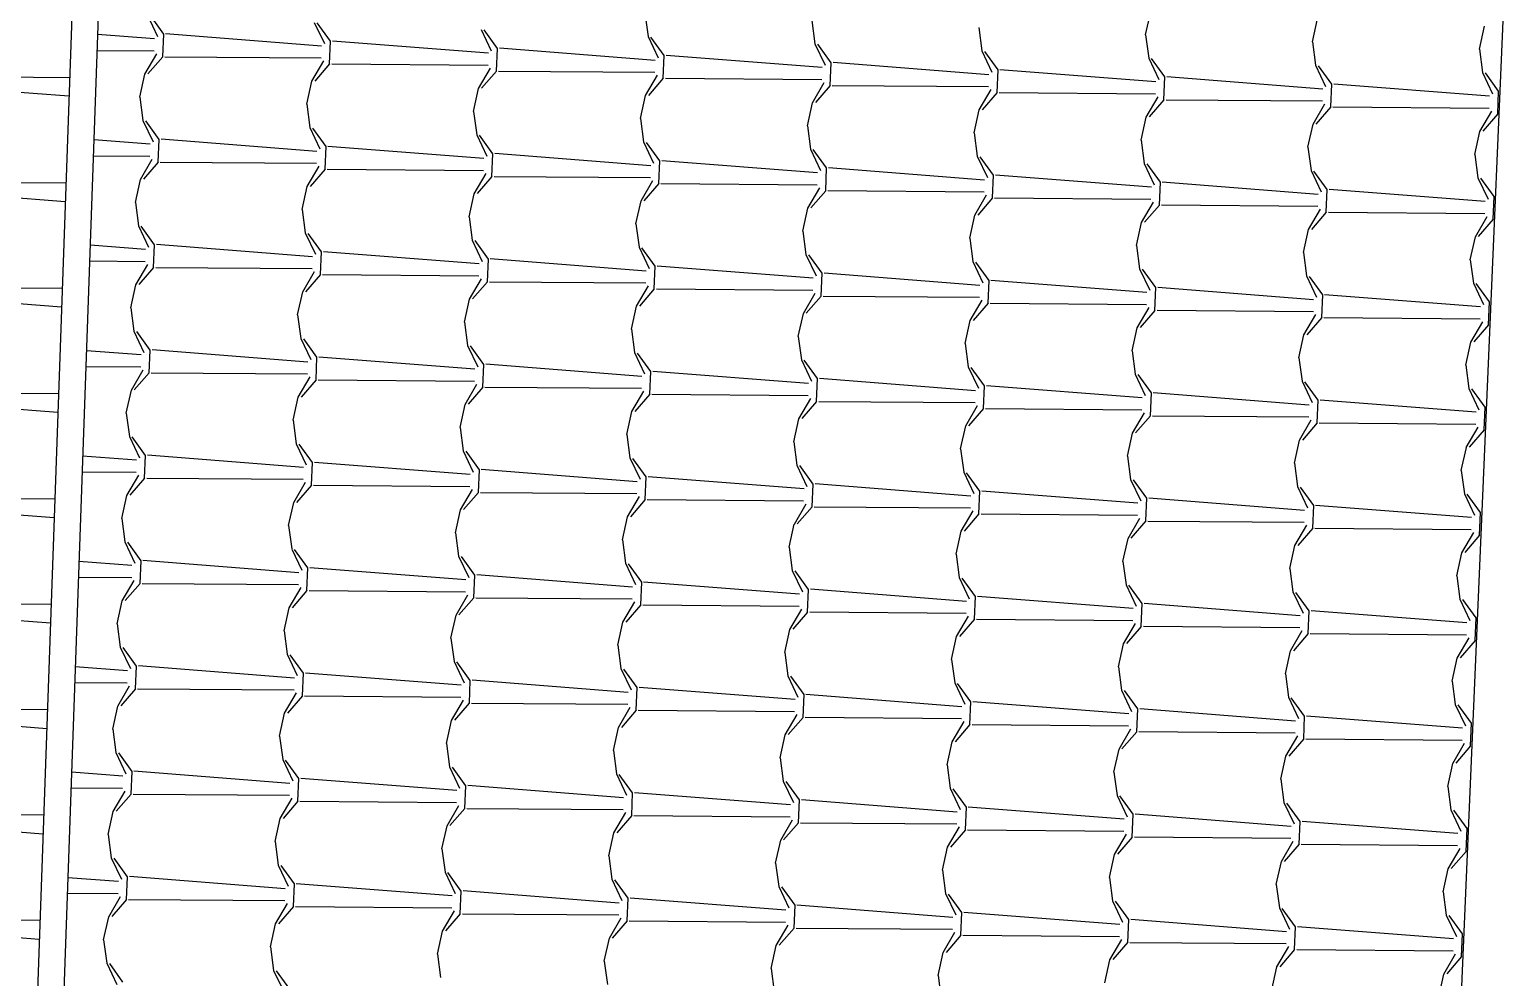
# Model space of a CAD drawing. Extents: x 1037 to 14540, y 1034 to 18285.
# Drawn here: x 6443.2 to 6779, y 3004.9 to 3220.7 of the extents above; entities that cross this region are included whole.
import ezdxf

# ---------------------------------------------------------------- set-up
doc = ezdxf.new("R2010")
doc.units = 0
doc.header["$LTSCALE"] = 100
doc.header["$MEASUREMENT"] = 0
doc.layers.get('0').update_dxf_attribs({"color": 240, "linetype": 'CONTINUOUS'})
doc.layers.add('proiezioni', color=252, linetype='CONTINUOUS')
doc.layers.add('retini copertura', color=32, linetype='CONTINUOUS')

# ---------------------------------------------------------------- blocks, each defined once
blk = doc.blocks.new('*X1855')
at = {"color": 0}
for p, q in [((10.9252, 32.0863), (11.1293, 32.0847)), ((10.9244, 32.0587), (11.1278, 32.0428)), ((10.9149, 31.8465), (11.1209, 31.8449)), ((10.9141, 31.8189), (11.1194, 31.8028)), ((10.9046, 31.6067), (11.1124, 31.6051)), ((10.9038, 31.5791), (11.1109, 31.5629)), ((10.8943, 31.367), (11.104, 31.3653)), ((10.8935, 31.3393), (11.1025, 31.323)), ((10.8832, 31.0996), (11.0941, 31.0831)), ((10.884, 31.1272), (11.0956, 31.1255)), ((10.8729, 30.8598), (11.0856, 30.8432)), ((10.8737, 30.8874), (11.0871, 30.8857)), ((10.8634, 30.6476), (11.0787, 30.646)), ((10.8627, 30.62), (11.0772, 30.6032)), ((10.8531, 30.4079), (11.0703, 30.4062)), ((10.8524, 30.3802), (11.0688, 30.3633)), ((10.8428, 30.1681), (11.0618, 30.1664)), ((10.8421, 30.1404), (11.0603, 30.1234))]:
    blk.add_line(p, q, dxfattribs=at)
blk = doc.blocks.new('*X1856')
at = {"color": 0}
for p, q in [((11.3065, 32.2266), (11.3295, 32.1782)), ((11.3434, 32.1837), (11.3131, 32.2256)), ((11.6861, 32.2103), (11.7091, 32.1619)), ((11.7231, 32.1674), (11.6927, 32.2093)), ((12.4384, 32.2309), (12.4454, 32.1778)), ((12.8181, 32.2147), (12.8251, 32.1615)), ((13.5774, 32.1821), (13.5889, 32.2344)), ((13.957, 32.1658), (13.9686, 32.2182)), ((11.3228, 32.1725), (11.1928, 32.1826)), ((11.3412, 32.132), (11.3434, 32.1837)), ((11.7024, 32.1562), (11.3478, 32.1839)), ((12.0658, 32.1941), (12.0888, 32.1456)), ((12.1027, 32.1511), (12.0724, 32.193)), ((12.4454, 32.1778), (12.4684, 32.1293)), ((12.4824, 32.1348), (12.452, 32.1767)), ((13.1977, 32.1984), (13.2047, 32.1452)), ((13.5774, 32.1821), (13.5844, 32.1289)), ((14.3367, 32.1495), (14.3482, 32.2019)), ((11.322, 32.1448), (11.1915, 32.1458)), ((11.3007, 32.0924), (11.3278, 32.1387)), ((11.7208, 32.1157), (11.7231, 32.1674)), ((12.0821, 32.1399), (11.7274, 32.1676)), ((12.1005, 32.0994), (12.1027, 32.1511)), ((12.4617, 32.1236), (12.1071, 32.1513)), ((12.8251, 32.1615), (12.8481, 32.113)), ((12.862, 32.1185), (12.8317, 32.1604)), ((13.2047, 32.1452), (13.2277, 32.0967)), ((13.2417, 32.1022), (13.2113, 32.1441)), ((13.957, 32.1658), (13.964, 32.1126)), ((14.3367, 32.1495), (14.3437, 32.0963)), ((11.3412, 32.132), (11.3074, 32.0929)), ((11.7017, 32.1285), (11.346, 32.1313)), ((11.6804, 32.0761), (11.7074, 32.1224)), ((11.7208, 32.1158), (11.687, 32.0766)), ((12.0813, 32.1122), (11.7256, 32.115)), ((12.06, 32.0598), (12.0871, 32.1061)), ((12.4801, 32.0832), (12.4824, 32.1348)), ((12.8414, 32.1073), (12.4867, 32.135)), ((12.8598, 32.0669), (12.862, 32.1185)), ((13.221, 32.091), (12.8664, 32.1187)), ((13.2394, 32.0506), (13.2417, 32.1022)), ((13.6007, 32.0747), (13.246, 32.1024)), ((13.5844, 32.1289), (13.6074, 32.0804)), ((13.6213, 32.086), (13.591, 32.1278)), ((13.964, 32.1126), (13.987, 32.0641)), ((14.001, 32.0697), (13.9706, 32.1116)), ((11.2891, 32.0401), (11.3007, 32.0924)), ((11.6688, 32.0238), (11.6803, 32.0761)), ((12.1005, 32.0995), (12.0667, 32.0603)), ((12.461, 32.0959), (12.1053, 32.0987)), ((12.4397, 32.0435), (12.4667, 32.0898)), ((12.4801, 32.0832), (12.4463, 32.044)), ((12.8406, 32.0796), (12.4849, 32.0824)), ((12.8193, 32.0272), (12.8464, 32.0736)), ((13.6191, 32.0343), (13.6213, 32.086)), ((13.9803, 32.0584), (13.6257, 32.0861)), ((13.9987, 32.018), (14.001, 32.0697)), ((14.36, 32.0421), (14.0053, 32.0698)), ((14.3437, 32.0963), (14.3667, 32.0478)), ((14.3806, 32.0534), (14.3503, 32.0953)), ((11.2892, 32.04), (11.2962, 31.9869)), ((12.0485, 32.0075), (12.06, 32.0598)), ((12.4281, 31.9912), (12.4397, 32.0435)), ((12.8598, 32.0669), (12.826, 32.0277)), ((13.2203, 32.0634), (12.8646, 32.0661)), ((13.199, 32.0109), (13.226, 32.0573)), ((13.2394, 32.0506), (13.2056, 32.0114)), ((13.5999, 32.0471), (13.2442, 32.0498)), ((13.5786, 31.9946), (13.6057, 32.041)), ((14.3784, 32.0017), (14.3806, 32.0534)), ((11.6688, 32.0237), (11.6758, 31.9706)), ((12.0485, 32.0075), (12.0555, 31.9543)), ((12.8078, 31.9749), (12.8193, 32.0273)), ((13.1874, 31.9586), (13.199, 32.011)), ((13.6191, 32.0343), (13.5853, 31.9952)), ((13.9796, 32.0308), (13.6239, 32.0335)), ((13.9583, 31.9784), (13.9853, 32.0247)), ((13.9987, 32.018), (13.9649, 31.9789)), ((14.3592, 32.0145), (14.0035, 32.0173)), ((14.3379, 31.9621), (14.365, 32.0084)), ((14.3784, 32.0017), (14.3446, 31.9626)), ((11.2962, 31.9869), (11.3192, 31.9384)), ((11.3331, 31.9439), (11.3028, 31.9858)), ((11.6758, 31.9706), (11.6988, 31.9221)), ((11.7128, 31.9276), (11.6824, 31.9695)), ((12.4281, 31.9912), (12.4351, 31.938)), ((12.8078, 31.9749), (12.8148, 31.9217)), ((13.5671, 31.9423), (13.5786, 31.9947)), ((13.9467, 31.926), (13.9583, 31.9784)), ((11.3125, 31.9327), (11.1843, 31.9427)), ((11.3309, 31.8923), (11.3331, 31.9439)), ((11.6921, 31.9164), (11.3375, 31.9441)), ((12.0555, 31.9543), (12.0785, 31.9058)), ((12.0924, 31.9113), (12.0621, 31.9532)), ((12.4351, 31.938), (12.4581, 31.8895)), ((12.4721, 31.8951), (12.4417, 31.9369)), ((13.1874, 31.9586), (13.1945, 31.9054)), ((13.5671, 31.9423), (13.5741, 31.8891)), ((14.3264, 31.9097), (14.3379, 31.9621)), ((11.3117, 31.905), (11.183, 31.906)), ((11.7106, 31.876), (11.7128, 31.9276)), ((12.0718, 31.9001), (11.7171, 31.9278)), ((12.0902, 31.8597), (12.0924, 31.9113)), ((12.4514, 31.8838), (12.0968, 31.9115)), ((12.8148, 31.9217), (12.8378, 31.8732)), ((12.8517, 31.8788), (12.8214, 31.9207)), ((13.1944, 31.9054), (13.2174, 31.8569)), ((13.2314, 31.8625), (13.201, 31.9044)), ((13.9467, 31.926), (13.9538, 31.8728)), ((14.3264, 31.9097), (14.3334, 31.8565)), ((11.2904, 31.8526), (11.3175, 31.8989)), ((11.3309, 31.8923), (11.2971, 31.8531)), ((11.6914, 31.8887), (11.3357, 31.8915)), ((11.6701, 31.8363), (11.6971, 31.8826)), ((11.7105, 31.876), (11.6767, 31.8368)), ((12.071, 31.8725), (11.7153, 31.8752)), ((12.4699, 31.8434), (12.4721, 31.895)), ((12.8311, 31.8675), (12.4764, 31.8952)), ((12.8495, 31.8271), (12.8517, 31.8788)), ((13.2107, 31.8512), (12.8561, 31.8789)), ((13.5741, 31.8891), (13.5971, 31.8406)), ((13.611, 31.8462), (13.5807, 31.8881)), ((13.9537, 31.8728), (13.9767, 31.8243)), ((13.9907, 31.8299), (13.9603, 31.8718)), ((11.2789, 31.8003), (11.2904, 31.8526)), ((11.6585, 31.784), (11.6701, 31.8364)), ((12.0497, 31.82), (12.0768, 31.8664)), ((12.0902, 31.8597), (12.0564, 31.8205)), ((12.4507, 31.8562), (12.095, 31.8589)), ((12.4294, 31.8037), (12.4564, 31.8501)), ((12.4698, 31.8434), (12.436, 31.8043)), ((12.8303, 31.8399), (12.4746, 31.8427)), ((12.809, 31.7875), (12.8361, 31.8338)), ((13.2292, 31.8108), (13.2314, 31.8625)), ((13.5904, 31.8349), (13.2357, 31.8626)), ((13.6088, 31.7945), (13.611, 31.8462)), ((13.97, 31.8186), (13.6154, 31.8463)), ((14.3334, 31.8565), (14.3564, 31.808)), ((14.3703, 31.8136), (14.34, 31.8555)), ((11.2789, 31.8003), (11.2859, 31.7471)), ((12.0382, 31.7677), (12.0497, 31.8201)), ((12.4178, 31.7514), (12.4294, 31.8038)), ((12.8495, 31.8271), (12.8157, 31.788)), ((13.21, 31.8236), (12.8543, 31.8264)), ((13.1887, 31.7712), (13.2157, 31.8175)), ((13.2292, 31.8108), (13.1953, 31.7717)), ((13.5896, 31.8073), (13.2339, 31.8101)), ((13.5683, 31.7549), (13.5954, 31.8012)), ((13.9885, 31.7782), (13.9907, 31.8299)), ((14.3497, 31.8023), (13.995, 31.83)), ((14.3681, 31.7619), (14.3703, 31.8136)), ((11.6585, 31.784), (11.6655, 31.7308)), ((12.0382, 31.7677), (12.0452, 31.7145)), ((12.7975, 31.7351), (12.809, 31.7875)), ((13.1771, 31.7188), (13.1887, 31.7712)), ((13.6088, 31.7945), (13.575, 31.7554)), ((13.9693, 31.791), (13.6136, 31.7938)), ((13.948, 31.7386), (13.975, 31.7849)), ((13.9885, 31.7782), (13.9546, 31.7391)), ((14.3489, 31.7747), (13.9932, 31.7775)), ((14.3276, 31.7223), (14.3547, 31.7686)), ((11.2859, 31.7471), (11.3089, 31.6986)), ((11.3228, 31.7041), (11.2925, 31.746)), ((12.4178, 31.7514), (12.4249, 31.6982)), ((12.7975, 31.7351), (12.8045, 31.6819)), ((13.5568, 31.7025), (13.5683, 31.7549)), ((13.9364, 31.6862), (13.948, 31.7386)), ((14.3681, 31.7619), (14.3343, 31.7228)), ((11.3022, 31.6929), (11.1759, 31.7028)), ((11.3206, 31.6525), (11.3228, 31.7041)), ((11.6818, 31.6766), (11.3272, 31.7043)), ((11.6656, 31.7308), (11.6885, 31.6823)), ((11.7025, 31.6879), (11.6722, 31.7297)), ((12.0452, 31.7145), (12.0682, 31.666)), ((12.0821, 31.6716), (12.0518, 31.7135)), ((13.1771, 31.7188), (13.1842, 31.6656)), ((13.5568, 31.7025), (13.5638, 31.6493)), ((14.3161, 31.6699), (14.3276, 31.7223)), ((11.3014, 31.6653), (11.1746, 31.6663)), ((11.7003, 31.6362), (11.7025, 31.6879)), ((12.0615, 31.6603), (11.7068, 31.688)), ((12.0799, 31.6199), (12.0821, 31.6716)), ((12.4411, 31.644), (12.0865, 31.6717)), ((12.4249, 31.6982), (12.4478, 31.6497)), ((12.4618, 31.6553), (12.4315, 31.6972)), ((12.8045, 31.6819), (12.8275, 31.6334)), ((12.8414, 31.639), (12.8111, 31.6809)), ((13.1842, 31.6656), (13.2071, 31.6171)), ((13.9364, 31.6862), (13.9435, 31.633)), ((14.3161, 31.6699), (14.3231, 31.6167)), ((11.2801, 31.6128), (11.3072, 31.6592)), ((11.3206, 31.6525), (11.2868, 31.6133)), ((11.6811, 31.649), (11.3254, 31.6518)), ((11.6598, 31.5966), (11.6868, 31.6429)), ((11.7003, 31.6362), (11.6664, 31.5971)), ((12.0607, 31.6327), (11.705, 31.6355)), ((12.4596, 31.6036), (12.4618, 31.6553)), ((12.8208, 31.6277), (12.4661, 31.6554)), ((12.8392, 31.5873), (12.8414, 31.639)), ((13.2004, 31.6114), (12.8458, 31.6391)), ((13.2211, 31.6227), (13.1908, 31.6646)), ((13.5638, 31.6493), (13.5868, 31.6009)), ((13.6007, 31.6064), (13.5704, 31.6483)), ((13.9435, 31.633), (13.9664, 31.5846)), ((13.9804, 31.5901), (13.9501, 31.632)), ((11.2686, 31.5605), (11.2801, 31.6129)), ((12.0394, 31.5803), (12.0665, 31.6266)), ((12.0799, 31.6199), (12.0461, 31.5808)), ((12.4404, 31.6164), (12.0847, 31.6192)), ((12.4191, 31.564), (12.4461, 31.6103)), ((12.4596, 31.6036), (12.4257, 31.5645)), ((12.82, 31.6001), (12.4643, 31.6029)), ((13.2189, 31.571), (13.2211, 31.6227)), ((13.5801, 31.5951), (13.2254, 31.6228)), ((13.5985, 31.5547), (13.6007, 31.6064)), ((13.9597, 31.5789), (13.6051, 31.6066)), ((14.3231, 31.6167), (14.3461, 31.5683)), ((14.36, 31.5738), (14.3297, 31.6157)), ((11.6482, 31.5442), (11.6598, 31.5966)), ((12.0279, 31.5279), (12.0394, 31.5803)), ((12.7987, 31.5477), (12.8258, 31.594)), ((12.8392, 31.5873), (12.8054, 31.5482)), ((13.1997, 31.5838), (12.844, 31.5866)), ((13.1784, 31.5314), (13.2054, 31.5777)), ((13.2189, 31.571), (13.185, 31.5319)), ((13.5793, 31.5675), (13.2236, 31.5703)), ((13.9782, 31.5384), (13.9804, 31.5901)), ((14.3394, 31.5626), (13.9847, 31.5903)), ((14.3578, 31.5221), (14.36, 31.5738)), ((11.2686, 31.5605), (11.2756, 31.5073)), ((11.6482, 31.5442), (11.6553, 31.491)), ((12.4075, 31.5116), (12.4191, 31.564)), ((12.7872, 31.4953), (12.7987, 31.5477)), ((13.1668, 31.479), (13.1784, 31.5314)), ((13.558, 31.5151), (13.5851, 31.5614)), ((13.5985, 31.5547), (13.5647, 31.5156)), ((13.959, 31.5512), (13.6033, 31.554)), ((13.9377, 31.4988), (13.9647, 31.5451)), ((13.9782, 31.5384), (13.9444, 31.4993)), ((14.3386, 31.5349), (13.9829, 31.5377)), ((11.2756, 31.5073), (11.2986, 31.4588)), ((11.3125, 31.4644), (11.2822, 31.5063)), ((12.0279, 31.5279), (12.0349, 31.4747)), ((12.4075, 31.5116), (12.4146, 31.4584)), ((13.5465, 31.4627), (13.558, 31.5151)), ((13.9261, 31.4464), (13.9377, 31.4988)), ((14.3173, 31.4825), (14.3444, 31.5288)), ((14.3578, 31.5221), (14.324, 31.483)), ((11.3103, 31.4127), (11.3125, 31.4644)), ((11.6716, 31.4368), (11.3169, 31.4645)), ((11.6553, 31.491), (11.6782, 31.4425)), ((11.6922, 31.4481), (11.6619, 31.49)), ((12.0349, 31.4747), (12.0579, 31.4262)), ((12.0718, 31.4318), (12.0415, 31.4737)), ((12.7872, 31.4953), (12.7942, 31.4421)), ((13.1668, 31.479), (13.1739, 31.4258)), ((14.3058, 31.4301), (14.3173, 31.4825)), ((11.2919, 31.4531), (11.1675, 31.4628)), ((11.69, 31.3964), (11.6922, 31.4481)), ((12.0512, 31.4205), (11.6966, 31.4482)), ((12.0696, 31.3801), (12.0718, 31.4318)), ((12.4309, 31.4042), (12.0762, 31.432)), ((12.4146, 31.4584), (12.4375, 31.41)), ((12.4515, 31.4155), (12.4212, 31.4574)), ((12.7942, 31.4421), (12.8172, 31.3937)), ((12.8312, 31.3992), (12.8008, 31.4411)), ((13.5465, 31.4627), (13.5535, 31.4096)), ((13.9262, 31.4464), (13.9332, 31.3933)), ((11.2911, 31.4255), (11.1662, 31.4265)), ((11.2698, 31.3731), (11.2969, 31.4194)), ((11.3103, 31.4127), (11.2765, 31.3736)), ((11.6708, 31.4092), (11.3151, 31.412)), ((11.6495, 31.3568), (11.6765, 31.4031)), ((12.4493, 31.3638), (12.4515, 31.4155)), ((12.8105, 31.388), (12.4559, 31.4157)), ((12.8289, 31.3475), (12.8311, 31.3992)), ((13.1902, 31.3717), (12.8355, 31.3994)), ((13.1739, 31.4258), (13.1968, 31.3774)), ((13.2108, 31.3829), (13.1805, 31.4248)), ((13.5535, 31.4095), (13.5765, 31.3611)), ((13.5905, 31.3666), (13.5601, 31.4085)), ((14.3058, 31.4301), (14.3128, 31.377)), ((11.2583, 31.3207), (11.2698, 31.3731)), ((11.69, 31.3964), (11.6562, 31.3573)), ((12.0504, 31.3929), (11.6947, 31.3957)), ((12.0291, 31.3405), (12.0562, 31.3868)), ((12.0696, 31.3801), (12.0358, 31.341)), ((12.4301, 31.3766), (12.0744, 31.3794)), ((12.4088, 31.3242), (12.4358, 31.3705)), ((12.4493, 31.3638), (12.4155, 31.3247)), ((13.2086, 31.3312), (13.2108, 31.3829)), ((13.5698, 31.3554), (13.2152, 31.3831)), ((13.5882, 31.3149), (13.5904, 31.3666)), ((13.9495, 31.3391), (13.5948, 31.3668)), ((13.9332, 31.3932), (13.9561, 31.3448)), ((13.9701, 31.3503), (13.9398, 31.3922)), ((14.3128, 31.377), (14.3358, 31.3285)), ((14.3498, 31.334), (14.3194, 31.3759)), ((11.6379, 31.3044), (11.6495, 31.3568)), ((12.0176, 31.2881), (12.0291, 31.3405)), ((12.8097, 31.3603), (12.454, 31.3631)), ((12.7884, 31.3079), (12.8155, 31.3542)), ((12.8289, 31.3475), (12.7951, 31.3084)), ((13.1894, 31.344), (12.8337, 31.3468)), ((13.1681, 31.2916), (13.1951, 31.3379)), ((13.2086, 31.3312), (13.1748, 31.2921)), ((13.569, 31.3277), (13.2133, 31.3305)), ((13.9679, 31.2986), (13.9701, 31.3503)), ((14.3291, 31.3228), (13.9745, 31.3505)), ((14.3475, 31.2824), (14.3497, 31.334)), ((11.2583, 31.3207), (11.2653, 31.2675)), ((11.6379, 31.3044), (11.645, 31.2512)), ((12.3972, 31.2718), (12.4088, 31.3242)), ((12.7769, 31.2555), (12.7884, 31.3079)), ((13.5477, 31.2753), (13.5748, 31.3216)), ((13.5882, 31.3149), (13.5544, 31.2758)), ((13.9487, 31.3114), (13.593, 31.3142)), ((13.9274, 31.259), (13.9544, 31.3053)), ((13.9679, 31.2987), (13.9341, 31.2595)), ((14.3283, 31.2951), (13.9726, 31.2979)), ((11.2653, 31.2675), (11.2883, 31.2191)), ((11.3023, 31.2246), (11.2719, 31.2665)), ((12.0176, 31.2881), (12.0246, 31.2349)), ((12.3973, 31.2718), (12.4043, 31.2187)), ((13.1565, 31.2392), (13.1681, 31.2916)), ((13.5362, 31.223), (13.5477, 31.2753)), ((14.307, 31.2427), (14.3341, 31.289)), ((14.3475, 31.2824), (14.3137, 31.2432)), ((11.645, 31.2512), (11.6679, 31.2028)), ((11.6819, 31.2083), (11.6516, 31.2502)), ((12.0246, 31.2349), (12.0476, 31.1865)), ((12.0616, 31.192), (12.0312, 31.2339)), ((12.7769, 31.2555), (12.7839, 31.2024)), ((13.1566, 31.2392), (13.1636, 31.1861)), ((13.9158, 31.2067), (13.9274, 31.259)), ((14.2955, 31.1904), (14.3071, 31.2427)), ((11.2816, 31.2133), (11.159, 31.2229)), ((11.3, 31.1729), (11.3023, 31.2246)), ((11.6613, 31.1971), (11.3066, 31.2248)), ((11.6797, 31.1566), (11.6819, 31.2083)), ((12.0409, 31.1808), (11.6863, 31.2085)), ((12.4043, 31.2186), (12.4273, 31.1702)), ((12.4412, 31.1757), (12.4109, 31.2176)), ((12.7839, 31.2023), (12.8069, 31.1539)), ((12.8209, 31.1594), (12.7905, 31.2013)), ((13.5362, 31.2229), (13.5432, 31.1698)), ((13.9159, 31.2067), (13.9229, 31.1535)), ((11.2808, 31.1857), (11.1577, 31.1867)), ((11.2596, 31.1333), (11.2866, 31.1796)), ((11.3, 31.1729), (11.2662, 31.1338)), ((11.6605, 31.1694), (11.3048, 31.1722)), ((11.6392, 31.117), (11.6663, 31.1633)), ((12.0593, 31.1403), (12.0616, 31.192)), ((12.4206, 31.1645), (12.0659, 31.1922)), ((12.439, 31.124), (12.4412, 31.1757)), ((12.8002, 31.1482), (12.4456, 31.1759)), ((13.1636, 31.1861), (13.1866, 31.1376)), ((13.2005, 31.1431), (13.1702, 31.185)), ((13.5432, 31.1698), (13.5662, 31.1213)), ((13.5802, 31.1268), (13.5498, 31.1687)), ((14.2955, 31.1904), (14.3025, 31.1372)), ((11.248, 31.0809), (11.2595, 31.1333)), ((11.6797, 31.1566), (11.6459, 31.1175)), ((12.0401, 31.1531), (11.6844, 31.1559)), ((12.0189, 31.1007), (12.0459, 31.147)), ((12.0593, 31.1403), (12.0255, 31.1012)), ((12.4198, 31.1368), (12.0641, 31.1396)), ((12.3985, 31.0844), (12.4256, 31.1307)), ((12.8186, 31.1077), (12.8209, 31.1594)), ((13.1799, 31.1319), (12.8252, 31.1596)), ((13.1983, 31.0915), (13.2005, 31.1431)), ((13.5595, 31.1156), (13.2049, 31.1433)), ((13.9229, 31.1535), (13.9459, 31.105)), ((13.9598, 31.1105), (13.9295, 31.1524)), ((14.3025, 31.1372), (14.3255, 31.0887)), ((14.3395, 31.0943), (14.3091, 31.1361)), ((11.6276, 31.0646), (11.6392, 31.117)), ((12.0073, 31.0483), (12.0188, 31.1007)), ((12.439, 31.124), (12.4052, 31.0849)), ((12.7994, 31.1205), (12.4437, 31.1233)), ((12.7782, 31.0681), (12.8052, 31.1144)), ((12.8186, 31.1078), (12.7848, 31.0686)), ((13.1791, 31.1042), (12.8234, 31.107)), ((13.1578, 31.0518), (13.1849, 31.0981)), ((13.5779, 31.0752), (13.5802, 31.1268)), ((13.9392, 31.0993), (13.5845, 31.127)), ((13.9576, 31.0589), (13.9598, 31.1105)), ((14.3188, 31.083), (13.9642, 31.1107)), ((11.248, 31.0809), (11.255, 31.0277)), ((11.6277, 31.0646), (11.6347, 31.0115)), ((12.3869, 31.0321), (12.3985, 31.0844)), ((12.7666, 31.0158), (12.7781, 31.0681)), ((13.1983, 31.0915), (13.1645, 31.0523)), ((13.5587, 31.088), (13.203, 31.0907)), ((13.5375, 31.0355), (13.5645, 31.0819)), ((13.5779, 31.0752), (13.5441, 31.036)), ((13.9384, 31.0717), (13.5827, 31.0744)), ((13.9171, 31.0192), (13.9442, 31.0656)), ((14.3372, 31.0426), (14.3395, 31.0942)), ((11.255, 31.0277), (11.278, 30.9793)), ((12.0073, 31.0483), (12.0143, 30.9952)), ((12.387, 31.032), (12.394, 30.9789)), ((13.1463, 30.9995), (13.1578, 31.0518)), ((13.5259, 30.9832), (13.5375, 31.0355)), ((13.9576, 31.0589), (13.9238, 31.0197)), ((14.318, 31.0554), (13.9623, 31.0581)), ((14.2968, 31.003), (14.3238, 31.0493)), ((14.3372, 31.0426), (14.3034, 31.0034)), ((11.292, 30.9848), (11.2616, 31.0267)), ((11.6347, 31.0114), (11.6577, 30.963)), ((11.6716, 30.9685), (11.6413, 31.0104)), ((12.0143, 30.9952), (12.0373, 30.9467)), ((12.0513, 30.9522), (12.0209, 30.9941)), ((12.7666, 31.0158), (12.7736, 30.9626)), ((13.1463, 30.9995), (13.1533, 30.9463)), ((13.9056, 30.9669), (13.9171, 31.0193)), ((14.2852, 30.9506), (14.2968, 31.003)), ((11.2713, 30.9736), (11.1506, 30.983)), ((11.2897, 30.9331), (11.292, 30.9848)), ((11.651, 30.9573), (11.2963, 30.985)), ((11.6694, 30.9168), (11.6716, 30.9685)), ((12.0306, 30.941), (11.676, 30.9687)), ((12.394, 30.9789), (12.417, 30.9304)), ((12.4309, 30.9359), (12.4006, 30.9778)), ((12.7736, 30.9626), (12.7966, 30.9141)), ((12.8106, 30.9196), (12.7802, 30.9615)), ((13.5259, 30.9832), (13.5329, 30.93)), ((13.9056, 30.9669), (13.9126, 30.9137)), ((11.2706, 30.9459), (11.1493, 30.9469)), ((11.2493, 30.8935), (11.2763, 30.9398)), ((11.2897, 30.9331), (11.2559, 30.894)), ((11.6502, 30.9296), (11.2945, 30.9324)), ((12.049, 30.9006), (12.0513, 30.9522)), ((12.4103, 30.9247), (12.0556, 30.9524)), ((12.4287, 30.8843), (12.4309, 30.9359)), ((12.7899, 30.9084), (12.4353, 30.9361)), ((13.1533, 30.9463), (13.1763, 30.8978)), ((13.1902, 30.9034), (13.1599, 30.9452)), ((13.5329, 30.93), (13.5559, 30.8815)), ((13.5699, 30.8871), (13.5395, 30.9289)), ((14.2852, 30.9506), (14.2923, 30.8974)), ((11.2377, 30.8412), (11.2492, 30.8935)), ((11.6289, 30.8772), (11.656, 30.9235)), ((11.6694, 30.9169), (11.6356, 30.8777)), ((12.0299, 30.9133), (11.6741, 30.9161)), ((12.0086, 30.8609), (12.0356, 30.9072)), ((12.049, 30.9006), (12.0152, 30.8614)), ((12.4095, 30.8971), (12.0538, 30.8998)), ((12.8083, 30.868), (12.8106, 30.9196)), ((13.1696, 30.8921), (12.8149, 30.9198)), ((13.188, 30.8517), (13.1902, 30.9033)), ((13.5492, 30.8758), (13.1946, 30.9035)), ((13.9126, 30.9137), (13.9356, 30.8652)), ((13.9495, 30.8708), (13.9192, 30.9127)), ((14.2922, 30.8974), (14.3152, 30.8489)), ((14.3292, 30.8545), (14.2988, 30.8964)), ((11.6173, 30.8249), (11.6289, 30.8772)), ((11.997, 30.8086), (12.0085, 30.8609)), ((12.3882, 30.8446), (12.4153, 30.8909)), ((12.4287, 30.8843), (12.3949, 30.8451)), ((12.7892, 30.8808), (12.4334, 30.8835)), ((12.7679, 30.8283), (12.7949, 30.8747)), ((12.8083, 30.868), (12.7745, 30.8288)), ((13.1688, 30.8645), (12.8131, 30.8673)), ((13.5676, 30.8354), (13.5699, 30.8871)), ((13.9289, 30.8595), (13.5742, 30.8872)), ((13.9473, 30.8191), (13.9495, 30.8708)), ((14.3085, 30.8432), (13.9539, 30.8709)), ((11.2377, 30.8411), (11.2447, 30.788)), ((12.3767, 30.7923), (12.3882, 30.8447)), ((12.7563, 30.776), (12.7679, 30.8284)), ((13.1475, 30.812), (13.1746, 30.8584)), ((13.188, 30.8517), (13.1542, 30.8125)), ((13.5485, 30.8482), (13.1927, 30.851)), ((13.5272, 30.7958), (13.5542, 30.8421)), ((13.5676, 30.8354), (13.5338, 30.7963)), ((13.9281, 30.8319), (13.5724, 30.8347)), ((14.3269, 30.8028), (14.3292, 30.8545)), ((11.6174, 30.8249), (11.6244, 30.7717)), ((11.997, 30.8086), (12.004, 30.7554)), ((13.136, 30.7597), (13.1475, 30.8121)), ((13.5156, 30.7434), (13.5272, 30.7958)), ((13.9068, 30.7795), (13.9339, 30.8258)), ((13.9473, 30.8191), (13.9135, 30.78)), ((14.3078, 30.8156), (13.952, 30.8184)), ((14.2865, 30.7632), (14.3135, 30.8095)), ((14.3269, 30.8028), (14.2931, 30.7637)), ((11.2447, 30.788), (11.2677, 30.7395)), ((11.2817, 30.745), (11.2513, 30.7869)), ((11.6244, 30.7717), (11.6474, 30.7232)), ((11.6613, 30.7287), (11.631, 30.7706)), ((12.3767, 30.7923), (12.3837, 30.7391)), ((12.7563, 30.776), (12.7633, 30.7228)), ((13.136, 30.7597), (13.143, 30.7065)), ((13.8953, 30.7271), (13.9068, 30.7795)), ((14.2749, 30.7108), (14.2865, 30.7632)), ((11.2611, 30.7338), (11.1421, 30.7431)), ((11.2795, 30.6934), (11.2817, 30.745)), ((11.6407, 30.7175), (11.2861, 30.7452)), ((11.6591, 30.6771), (11.6613, 30.7287)), ((12.0204, 30.7012), (11.6657, 30.7289)), ((12.004, 30.7554), (12.027, 30.7069)), ((12.041, 30.7124), (12.0106, 30.7543)), ((12.3837, 30.7391), (12.4067, 30.6906)), ((12.4206, 30.6962), (12.3903, 30.738)), ((13.5156, 30.7434), (13.5227, 30.6902)), ((13.8953, 30.7271), (13.9023, 30.6739)), ((11.2603, 30.7062), (11.1409, 30.7071)), ((11.239, 30.6537), (11.266, 30.7)), ((11.2794, 30.6934), (11.2456, 30.6542)), ((11.6399, 30.6899), (11.2842, 30.6926)), ((12.0388, 30.6608), (12.041, 30.7124)), ((12.4, 30.6849), (12.0454, 30.7126)), ((12.4184, 30.6445), (12.4206, 30.6962)), ((12.7797, 30.6686), (12.425, 30.6963)), ((12.7633, 30.7228), (12.7863, 30.6743)), ((12.8003, 30.6799), (12.7699, 30.7218)), ((13.143, 30.7065), (13.166, 30.658)), ((13.1799, 30.6636), (13.1496, 30.7055)), ((14.2749, 30.7108), (14.282, 30.6576)), ((11.6186, 30.6374), (11.6457, 30.6838)), ((11.6591, 30.6771), (11.6253, 30.6379)), ((12.0196, 30.6736), (11.6638, 30.6764)), ((11.9983, 30.6211), (12.0253, 30.6675)), ((12.0387, 30.6608), (12.0049, 30.6216)), ((12.3992, 30.6573), (12.0435, 30.6601)), ((12.7981, 30.6282), (12.8003, 30.6799)), ((13.1593, 30.6523), (12.8047, 30.68)), ((13.1777, 30.6119), (13.1799, 30.6636)), ((13.539, 30.636), (13.1843, 30.6637)), ((13.5226, 30.6902), (13.5456, 30.6417)), ((13.5596, 30.6473), (13.5292, 30.6892)), ((13.9023, 30.6739), (13.9253, 30.6254)), ((13.9392, 30.631), (13.9089, 30.6729)), ((11.2274, 30.6014), (11.239, 30.6538)), ((11.6071, 30.5851), (11.6186, 30.6375)), ((12.3779, 30.6049), (12.405, 30.6512)), ((12.4184, 30.6445), (12.3846, 30.6054)), ((12.7789, 30.641), (12.4231, 30.6438)), ((12.7576, 30.5886), (12.7846, 30.6349)), ((12.7981, 30.6282), (12.7642, 30.5891)), ((13.1585, 30.6247), (12.8028, 30.6275)), ((13.5574, 30.5956), (13.5596, 30.6473)), ((13.9186, 30.6197), (13.564, 30.6474)), ((13.937, 30.5793), (13.9392, 30.631)), ((14.2983, 30.6034), (13.9436, 30.6312)), ((14.2819, 30.6576), (14.3049, 30.6092)), ((14.3189, 30.6147), (14.2885, 30.6566)), ((11.2274, 30.6014), (11.2344, 30.5482)), ((11.9867, 30.5688), (11.9983, 30.6212)), ((12.3664, 30.5525), (12.3779, 30.6049)), ((13.1372, 30.5723), (13.1643, 30.6186)), ((13.1777, 30.6119), (13.1439, 30.5728)), ((13.5382, 30.6084), (13.1824, 30.6112)), ((13.5169, 30.556), (13.5439, 30.6023)), ((13.5574, 30.5956), (13.5235, 30.5565)), ((13.9178, 30.5921), (13.5621, 30.5949)), ((14.3167, 30.563), (14.3189, 30.6147)), ((11.6071, 30.5851), (11.6141, 30.5319)), ((11.9867, 30.5688), (11.9937, 30.5156)), ((12.746, 30.5362), (12.7576, 30.5886)), ((13.1257, 30.5199), (13.1372, 30.5723)), ((13.8965, 30.5397), (13.9236, 30.586)), ((13.937, 30.5793), (13.9032, 30.5402)), ((14.2975, 30.5758), (13.9417, 30.5786)), ((14.2762, 30.5234), (14.3032, 30.5697)), ((14.3167, 30.563), (14.2828, 30.5239)), ((11.2345, 30.5482), (11.2574, 30.4997)), ((11.2714, 30.5053), (11.2411, 30.5471)), ((11.6141, 30.5319), (11.6371, 30.4834)), ((11.651, 30.489), (11.6207, 30.5309)), ((12.3664, 30.5525), (12.3734, 30.4993)), ((12.746, 30.5362), (12.7531, 30.483)), ((13.5053, 30.5036), (13.5169, 30.556)), ((13.885, 30.4873), (13.8965, 30.5397)), ((11.2508, 30.494), (11.1337, 30.5032)), ((11.2692, 30.4536), (11.2714, 30.5053)), ((11.6304, 30.4777), (11.2758, 30.5054)), ((11.9938, 30.5156), (12.0167, 30.4671)), ((12.0307, 30.4727), (12.0004, 30.5146)), ((12.3734, 30.4993), (12.3964, 30.4508)), ((12.4103, 30.4564), (12.38, 30.4983)), ((13.1257, 30.5199), (13.1327, 30.4667)), ((13.5053, 30.5036), (13.5124, 30.4504)), ((14.2646, 30.471), (14.2762, 30.5234)), ((11.25, 30.4664), (11.1324, 30.4673)), ((11.2287, 30.4139), (11.2557, 30.4603)), ((11.6488, 30.4373), (11.651, 30.489)), ((12.0101, 30.4614), (11.6554, 30.4891)), ((12.0285, 30.421), (12.0307, 30.4727)), ((12.3897, 30.4451), (12.0351, 30.4728)), ((12.7531, 30.483), (12.776, 30.4345)), ((12.79, 30.4401), (12.7597, 30.482)), ((13.1327, 30.4667), (13.1557, 30.4183)), ((13.1696, 30.4238), (13.1393, 30.4657)), ((13.885, 30.4873), (13.892, 30.4341)), ((14.2646, 30.471), (14.2717, 30.4179)), ((11.2692, 30.4536), (11.2353, 30.4145)), ((11.6296, 30.4501), (11.2739, 30.4529)), ((11.6083, 30.3977), (11.6354, 30.444)), ((11.6488, 30.4373), (11.615, 30.3982)), ((12.0093, 30.4338), (11.6535, 30.4366)), ((11.988, 30.3814), (12.015, 30.4277)), ((12.4081, 30.4047), (12.4103, 30.4564)), ((12.7694, 30.4288), (12.4147, 30.4565)), ((12.7878, 30.3884), (12.79, 30.4401)), ((13.149, 30.4126), (12.7944, 30.4403)), ((13.1674, 30.3721), (13.1696, 30.4238)), ((13.5287, 30.3963), (13.174, 30.424)), ((13.5124, 30.4504), (13.5353, 30.402)), ((13.5493, 30.4075), (13.519, 30.4494)), ((13.892, 30.4341), (13.915, 30.3857)), ((13.9289, 30.3912), (13.8986, 30.4331)), ((11.2171, 30.3616), (11.2287, 30.414)), ((11.5968, 30.3453), (11.6083, 30.3977)), ((12.0285, 30.421), (11.9946, 30.3819)), ((12.3889, 30.4175), (12.0332, 30.4203)), ((12.3676, 30.3651), (12.3947, 30.4114)), ((12.4081, 30.4047), (12.3743, 30.3656)), ((12.7686, 30.4012), (12.4128, 30.404)), ((12.7473, 30.3488), (12.7743, 30.3951)), ((13.5471, 30.3558), (13.5493, 30.4075)), ((13.9083, 30.38), (13.5537, 30.4077)), ((13.9267, 30.3395), (13.9289, 30.3912)), ((14.288, 30.3637), (13.9333, 30.3914)), ((14.2717, 30.4178), (14.2946, 30.3694)), ((14.3086, 30.3749), (14.2783, 30.4168)), ((11.2171, 30.3616), (11.2241, 30.3084)), ((11.9764, 30.329), (11.988, 30.3814)), ((12.3561, 30.3127), (12.3676, 30.3651)), ((12.7878, 30.3884), (12.7539, 30.3493)), ((13.1482, 30.3849), (12.7925, 30.3877)), ((13.1269, 30.3325), (13.154, 30.3788)), ((13.1674, 30.3721), (13.1336, 30.333)), ((13.5279, 30.3686), (13.1721, 30.3714)), ((13.5066, 30.3162), (13.5336, 30.3625)), ((14.3064, 30.3232), (14.3086, 30.3749)), ((11.5968, 30.3453), (11.6038, 30.2921)), ((11.9764, 30.329), (11.9835, 30.2758)), ((12.7357, 30.2964), (12.7473, 30.3488)), ((13.1154, 30.2801), (13.1269, 30.3325)), ((13.5471, 30.3558), (13.5133, 30.3167)), ((13.9075, 30.3523), (13.5518, 30.3551)), ((13.8862, 30.2999), (13.9133, 30.3462)), ((13.9267, 30.3395), (13.8929, 30.3004)), ((14.2872, 30.336), (13.9314, 30.3388)), ((14.2659, 30.2836), (14.2929, 30.3299)), ((14.3064, 30.3232), (14.2726, 30.2841)), ((11.2242, 30.3084), (11.2471, 30.2599)), ((11.2611, 30.2655), (11.2308, 30.3074)), ((11.6038, 30.2921), (11.6268, 30.2436)), ((11.6407, 30.2492), (11.6104, 30.2911)), ((12.3561, 30.3127), (12.3631, 30.2595)), ((12.7357, 30.2964), (12.7428, 30.2432)), ((13.495, 30.2638), (13.5066, 30.3162)), ((13.8747, 30.2475), (13.8862, 30.2999)), ((11.2405, 30.2542), (11.1253, 30.2632)), ((11.2589, 30.2138), (11.2611, 30.2655)), ((11.6201, 30.2379), (11.2655, 30.2657)), ((11.9835, 30.2758), (12.0064, 30.2274)), ((12.0204, 30.2329), (11.9901, 30.2748)), ((12.3631, 30.2595), (12.3861, 30.2111)), ((12.4, 30.2166), (12.3697, 30.2585)), ((13.1154, 30.2801), (13.1224, 30.2269)), ((13.4951, 30.2638), (13.5021, 30.2107)), ((14.2543, 30.2312), (14.2659, 30.2836)), ((11.2397, 30.2266), (11.124, 30.2275)), ((11.6385, 30.1975), (11.6407, 30.2492)), ((11.9998, 30.2217), (11.6451, 30.2494)), ((12.0182, 30.1812), (12.0204, 30.2329)), ((12.3794, 30.2054), (12.0248, 30.2331)), ((12.7428, 30.2432), (12.7657, 30.1948)), ((12.7797, 30.2003), (12.7494, 30.2422)), ((13.1224, 30.2269), (13.1454, 30.1785)), ((13.1594, 30.184), (13.129, 30.2259)), ((13.8747, 30.2475), (13.8817, 30.1944)), ((14.2544, 30.2312), (14.2614, 30.1781)), ((11.2184, 30.1742), (11.2454, 30.2205)), ((11.2589, 30.2138), (11.2251, 30.1747)), ((11.6193, 30.2103), (11.2636, 30.2131)), ((11.598, 30.1579), (11.6251, 30.2042)), ((11.6385, 30.1975), (11.6047, 30.1584)), ((11.999, 30.194), (11.6432, 30.1968)), ((12.3978, 30.1649), (12.4, 30.2166)), ((12.7591, 30.1891), (12.4044, 30.2168)), ((12.7775, 30.1486), (12.7797, 30.2003)), ((13.1387, 30.1728), (12.7841, 30.2005)), ((13.5021, 30.2106), (13.525, 30.1622)), ((13.539, 30.1677), (13.5087, 30.2096)), ((13.8817, 30.1944), (13.9047, 30.1459)), ((13.9187, 30.1514), (13.8883, 30.1933)), ((11.2068, 30.1218), (11.2184, 30.1742)), ((11.5865, 30.1055), (11.598, 30.1579)), ((11.9777, 30.1416), (12.0047, 30.1879)), ((12.0182, 30.1812), (11.9844, 30.1421)), ((12.3786, 30.1777), (12.0229, 30.1805)), ((12.3573, 30.1253), (12.3844, 30.1716)), ((12.3978, 30.1649), (12.364, 30.1258)), ((12.7583, 30.1614), (12.4025, 30.1642)), ((12.737, 30.109), (12.764, 30.1553)), ((13.1571, 30.1323), (13.1593, 30.184)), ((13.5184, 30.1565), (13.1637, 30.1842)), ((13.5368, 30.116), (13.539, 30.1677)), ((13.898, 30.1402), (13.5434, 30.1679)), ((14.2614, 30.1781), (14.2843, 30.1296)), ((14.2983, 30.1351), (14.268, 30.177)), ((11.2068, 30.1218), (11.2139, 30.0686)), ((11.9661, 30.0892), (11.9777, 30.1416)), ((12.3458, 30.0729), (12.3573, 30.1253)), ((12.7775, 30.1486), (12.7437, 30.1095)), ((13.1379, 30.1451), (12.7822, 30.1479)), ((13.1166, 30.0927), (13.1437, 30.139)), ((13.1571, 30.1323), (13.1233, 30.0932)), ((13.5176, 30.1288), (13.1618, 30.1316)), ((13.4963, 30.0764), (13.5233, 30.1227)), ((13.9164, 30.0998), (13.9186, 30.1514)), ((14.2777, 30.1239), (13.923, 30.1516)), ((14.2961, 30.0835), (14.2983, 30.1351)), ((11.5865, 30.1055), (11.5935, 30.0523)), ((11.9661, 30.0892), (11.9732, 30.036)), ((12.7254, 30.0566), (12.737, 30.109)), ((13.1051, 30.0403), (13.1166, 30.0927)), ((13.5368, 30.1161), (13.503, 30.0769)), ((13.8972, 30.1126), (13.5415, 30.1153)), ((13.8759, 30.0601), (13.903, 30.1064)), ((13.9164, 30.0998), (13.8826, 30.0606)), ((14.2769, 30.0963), (13.9211, 30.099)), ((14.2556, 30.0438), (14.2826, 30.0902)), ((11.2139, 30.0686), (11.2368, 30.0202)), ((11.2508, 30.0257), (11.2205, 30.0676)), ((12.3458, 30.0729), (12.3528, 30.0198)), ((12.7255, 30.0566), (12.7325, 30.0035)), ((13.4847, 30.0241), (13.4963, 30.0764)), ((13.8644, 30.0078), (13.8759, 30.0601)), ((14.2961, 30.0835), (14.2623, 30.0443)), ((11.5935, 30.0523), (11.6165, 30.0039)), ((11.6305, 30.0094), (11.6001, 30.0513)), ((13.1051, 30.0403), (13.1121, 29.9872)), ((14.2441, 29.9915), (14.2556, 30.0438))]:
    blk.add_line(p, q, dxfattribs=at)

msp = doc.modelspace()

# ---------------------------------------------------------------- linework, layer by layer
at = {"layer": 'proiezioni'}
for p, q in [((6481.68, 4044.13), (6406.14, 1895.83)), ((6487.68, 4043.92), (6412.13, 1895.62)), ((6757.51, 2733.16), (6813.03, 4026.87))]:
    msp.add_line(p, q, dxfattribs=at)

# ---------------------------------------------------------------- block references
at = {"layer": 'retini copertura', "xscale": 100, "yscale": 100, "zscale": 100}
for name in ['*X1855', '*X1856']:
    msp.add_blockref(name, (5339.41, 1.3), dxfattribs=at)

doc.saveas('drawing.dxf')
